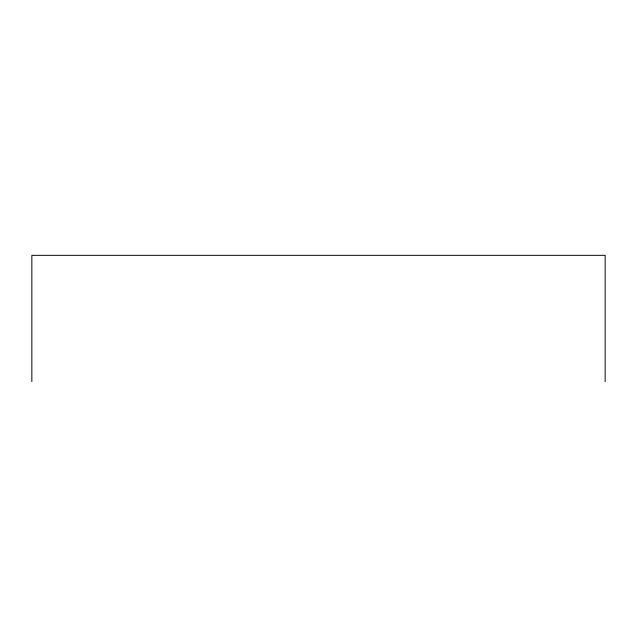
<?xml version="1.0" encoding="UTF-8"?>
<svg xmlns="http://www.w3.org/2000/svg" width="637" height="637" viewBox="0 0 637 637"><rect width="100%" height="100%" fill="white"/><g stroke="black" fill="none" stroke-linecap="round" stroke-linejoin="round"><path stroke-width="0.96" d="M605.15 381.667L605.15 255.333L31.85 255.333L31.85 381.667"/></g></svg>
